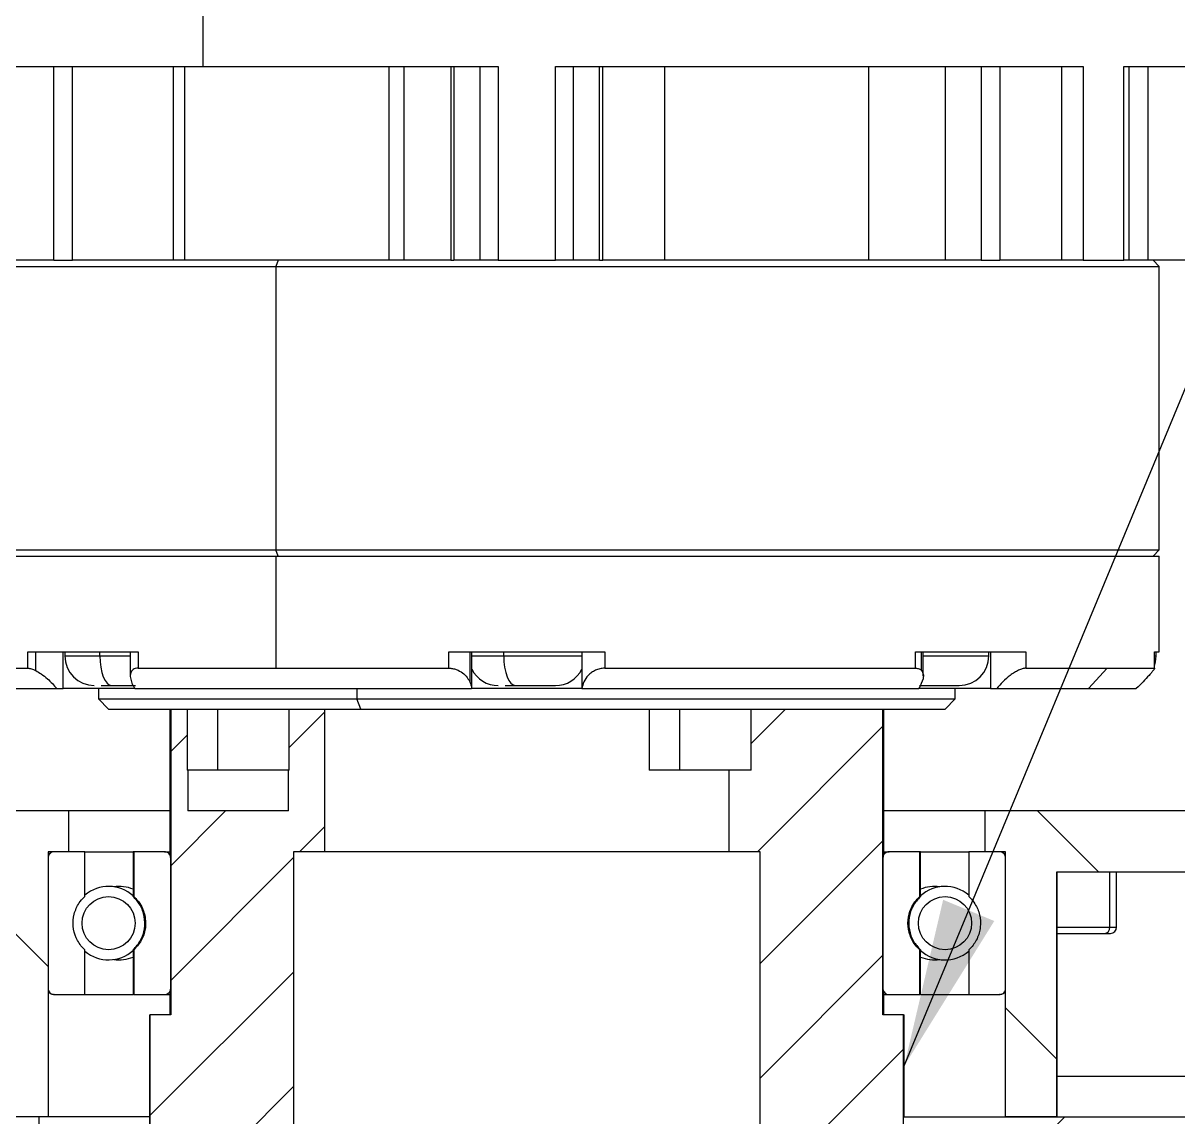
# Model space of a CAD drawing. Header units: millimetres. Extents: x -48 to 1187, y 2 to 839.
# Drawn here: x 324.52 to 347.16, y 402.42 to 423.87 of the extents above; entities that cross this region are included whole.
import ezdxf

# ---------------------------------------------------------------- set-up
doc = ezdxf.new("R2010")
doc.units = ezdxf.units.MM
doc.dimstyles.new('SLDDIMSTYLE0', dxfattribs={"dimtxt": 0.18, "dimasz": 3.302, "dimexe": 0, "dimexo": 0.0625, "dimgap": 0, "dimtad": 0, "dimtih": 1, "dimtoh": 1, "dimdec": 0, "dimrnd": 1e-09, "dimzin": 0, "dimdsep": 46, "dimtxsty": 'Standard', "dimsah": 1, "dimcen": 0.09, "dimadec": 0, "dimazin": 0, "dimtfac": 3.302, "dimtdec": 0, "dimtofl": 0, "dimtmove": 0, "dimatfit": 3, "dimfxl": 0, "dimfrac": 2, "dimtolj": 1, "dimtzin": 0, "dimarcsym": 0})

# ---------------------------------------------------------------- blocks, each defined once
blk = doc.blocks.new('SW_HATCH_1')
at = {"color": 0, "linetype": 'Continuous', "lineweight": 18}
for p, q in [((174.437, 35.243), (175.13, 35.936)), ((183.499, 35.325), (184.174, 36)), ((183.619, 33.2), (186.081, 35.662)), ((172.116, 35.167), (172.437, 35.488)), ((169.712, 30.952), (166.664, 34)), ((172.116, 32.922), (173.194, 34)), ((190.315, 32.8), (189.115, 34)), ((174.639, 33.2), (175.13, 33.691)), ((183.672, 31.007), (186.081, 33.417)), ((172.116, 30.677), (174.526, 33.087)), ((183.672, 28.762), (186.081, 31.172)), ((171.715, 28.031), (174.526, 30.842)), ((189.487, 29.138), (188.486, 30.139)), ((183.672, 26.517), (186.482, 29.328)), ((171.715, 25.786), (174.526, 28.596)), ((188.445, 26.8), (189.645, 28))]:
    blk.add_line(p, q, dxfattribs=at)

msp = doc.modelspace()

# ---------------------------------------------------------------- linework, layer by layer
at = {"color": 7, "linetype": 'Continuous', "lineweight": 25}
for p, q in [((328.043591, 433.019204), (328.043591, 423.019204)), ((323.48452, 423.019204), (328.043591, 423.019204)), ((325.118127, 419.219204), (325.118127, 423.019204)), ((325.486652, 419.219204), (325.486652, 423.019204)), ((327.457952, 423.019204), (327.457952, 419.219204)), ((327.683222, 423.019204), (327.683222, 419.219204)), ((328.043591, 423.019204), (333.828389, 423.019204)), ((331.695469, 419.219204), (331.695469, 423.019204)), ((331.98459, 423.019204), (331.98459, 419.219204)), ((332.900326, 423.019204), (332.900326, 419.219204)), ((332.963922, 423.019204), (332.963922, 419.219204)), ((333.474287, 423.019204), (333.474287, 419.219204)), ((333.828389, 423.019204), (333.828389, 419.219204)), ((334.956389, 423.019204), (345.300258, 423.019204)), ((334.956389, 419.219204), (334.956389, 423.019204)), ((335.310491, 419.219204), (335.310491, 423.019204)), ((335.820856, 419.219204), (335.820856, 423.019204)), ((335.884452, 419.219204), (335.884452, 423.019204)), ((337.089309, 423.019204), (337.089309, 419.219204)), ((341.101556, 419.219204), (341.101556, 423.019204)), ((342.596585, 423.019204), (342.596585, 419.219204)), ((343.298126, 423.019204), (343.298126, 419.219204)), ((343.666651, 423.019204), (343.666651, 419.219204)), ((344.877719, 423.019204), (344.877719, 419.219204)), ((345.300258, 423.019204), (345.300258, 419.219204)), ((346.097875, 423.019204), (350.382445, 423.019204)), ((346.097875, 419.219204), (346.097875, 423.019204)), ((346.205237, 419.219204), (346.205237, 423.019204)), ((346.577504, 419.219204), (346.577504, 423.019204)), ((325.118127, 419.219204), (323.907059, 419.219204)), ((325.118127, 419.219204), (325.486652, 419.219204)), ((327.457952, 419.219204), (325.486652, 419.219204)), ((327.683222, 419.219204), (327.457952, 419.219204)), ((331.695469, 419.219204), (327.683222, 419.219204)), ((329.519687, 419.219204), (329.472071, 419.099204)), ((331.98459, 419.219204), (331.695469, 419.219204)), ((332.900326, 419.219204), (331.98459, 419.219204)), ((332.900326, 419.219204), (332.963922, 419.219204)), ((333.474287, 419.219204), (332.963922, 419.219204)), ((333.828389, 419.219204), (333.474287, 419.219204)), ((333.828389, 419.219204), (334.956389, 419.219204)), ((335.310491, 419.219204), (334.956389, 419.219204)), ((335.820856, 419.219204), (335.310491, 419.219204)), ((335.820856, 419.219204), (335.884452, 419.219204)), ((337.089309, 419.219204), (335.884452, 419.219204)), ((341.101556, 419.219204), (337.089309, 419.219204)), ((342.596585, 419.219204), (341.101556, 419.219204)), ((343.298126, 419.219204), (342.596585, 419.219204)), ((343.298126, 419.219204), (343.666651, 419.219204)), ((344.877719, 419.219204), (343.666651, 419.219204)), ((345.300258, 419.219204), (344.877719, 419.219204)), ((345.300258, 419.219204), (346.097875, 419.219204)), ((346.205237, 419.219204), (346.097875, 419.219204)), ((346.577504, 419.219204), (346.205237, 419.219204)), ((348.462604, 419.219204), (346.577504, 419.219204)), ((346.792389, 419.099204), (346.672389, 419.219204)), ((321.992389, 419.099204), (329.472071, 419.099204)), ((329.472071, 419.099204), (329.472071, 413.539204)), ((329.472071, 419.099204), (346.792389, 419.099204)), ((346.792389, 413.539204), (346.792389, 419.099204)), ((321.992389, 413.539204), (329.472071, 413.539204)), ((329.472071, 413.539204), (346.792389, 413.539204)), ((329.519687, 413.419204), (329.472071, 413.539204)), ((346.672389, 413.419204), (346.792389, 413.539204)), ((321.992389, 413.419204), (329.472071, 413.419204)), ((329.472071, 413.419204), (329.472071, 411.219204)), ((329.472071, 413.419204), (346.792389, 413.419204)), ((346.792389, 411.539204), (346.792389, 413.419204)), ((324.610405, 411.539204), (326.771839, 411.539204)), ((324.610405, 411.219204), (324.610405, 411.539204)), ((324.767232, 411.17155), (324.767232, 411.539204)), ((325.303231, 410.819204), (325.303231, 411.539204)), ((325.332793, 411.539204), (325.332793, 411.459204)), ((325.332793, 411.459204), (326.020441, 411.459204)), ((326.020441, 411.459204), (326.020441, 411.539204)), ((326.020441, 411.459204), (326.617664, 411.459204)), ((326.617664, 411.539204), (326.617664, 411.066148)), ((326.771839, 411.539204), (326.771839, 411.219204)), ((332.864024, 411.539204), (335.920754, 411.539204)), ((332.864024, 411.219204), (332.864024, 411.539204)), ((333.280488, 410.937542), (333.280488, 411.539204)), ((333.313326, 410.819204), (333.313326, 411.539204)), ((333.313326, 411.459204), (333.940037, 411.459204)), ((333.940037, 411.459204), (333.940037, 411.539204)), ((333.940037, 411.459204), (335.471452, 411.459204)), ((335.471452, 411.539204), (335.471452, 410.819204)), ((335.920754, 411.539204), (335.920754, 411.219204)), ((342.012939, 411.539204), (344.174374, 411.539204)), ((342.012939, 411.219204), (342.012939, 411.539204)), ((342.134277, 411.17155), (342.134277, 411.539204)), ((342.167115, 411.066263), (342.167115, 411.539204)), ((342.167115, 411.459204), (343.451985, 411.459204)), ((343.451985, 411.459204), (343.451985, 411.539204)), ((343.481548, 411.539204), (343.481548, 410.819204)), ((344.174374, 411.539204), (344.174374, 411.219204)), ((346.697839, 411.539204), (346.792389, 411.539204)), ((346.697839, 411.219204), (346.697839, 411.539204)), ((346.700889, 411.213669), (346.700889, 411.539204)), ((346.700889, 411.459204), (346.732389, 411.459204)), ((346.732389, 411.459204), (346.732389, 411.539204)), ((322.086939, 411.219204), (324.610405, 411.219204)), ((326.771839, 411.219204), (329.472071, 411.219204)), ((329.472071, 411.219204), (332.864024, 411.219204)), ((335.920754, 411.219204), (342.012939, 411.219204)), ((344.174374, 411.219204), (345.774413, 411.219204)), ((345.407251, 410.819204), (345.774413, 411.219204)), ((345.774413, 411.219204), (346.697839, 411.219204)), ((322.44121, 410.819204), (325.177002, 410.819204)), ((325.177002, 410.819204), (325.303231, 410.819204)), ((326.71123, 410.819204), (325.303231, 410.819204)), ((325.992389, 410.819204), (325.992389, 410.619204)), ((326.706257, 410.819204), (333.311043, 410.819204)), ((331.05927, 410.819204), (331.05927, 410.619204)), ((333.313326, 410.819204), (333.311043, 410.819204)), ((334.884421, 410.819204), (333.313326, 410.819204)), ((335.473736, 410.819204), (334.884421, 410.819204)), ((335.473736, 410.819204), (335.471452, 410.819204)), ((335.473736, 410.819204), (342.078522, 410.819204)), ((342.804017, 410.819204), (342.073763, 410.819204)), ((342.792389, 410.619204), (342.792389, 410.819204)), ((343.481548, 410.819204), (342.804017, 410.819204)), ((343.481548, 410.819204), (343.607777, 410.819204)), ((343.607777, 410.819204), (345.407251, 410.819204)), ((345.407251, 410.819204), (346.343569, 410.819204)), ((325.992389, 410.619204), (326.192389, 410.419204)), ((325.992389, 410.619204), (331.05927, 410.619204)), ((331.05927, 410.619204), (342.792389, 410.619204)), ((331.13863, 410.419204), (331.05927, 410.619204)), ((342.592389, 410.419204), (342.792389, 410.619204)), ((326.192389, 410.419204), (331.13863, 410.419204)), ((327.392389, 410.419202), (327.392389, 407.558526)), ((327.41004, 410.419202), (327.41004, 404.419202)), ((327.730413, 410.419204), (327.730413, 409.219204)), ((328.333613, 409.219204), (328.333613, 410.419204)), ((329.730413, 409.219204), (329.730413, 410.419204)), ((330.42336, 410.419202), (330.42336, 407.619202)), ((331.13863, 410.419204), (342.592389, 410.419204)), ((336.792606, 410.419204), (336.792606, 409.219204)), ((337.395806, 409.219204), (337.395806, 410.419204)), ((338.792606, 409.219204), (338.792606, 410.419204)), ((341.374738, 404.419202), (341.374738, 410.419202)), ((341.392389, 407.558525), (341.392389, 410.419202)), ((328.333613, 409.219204), (327.730413, 409.219204)), ((327.743376, 409.219204), (327.743376, 408.419202)), ((329.730413, 409.219204), (328.333613, 409.219204)), ((329.71745, 408.419202), (329.71745, 409.219204)), ((337.395806, 409.219204), (336.792606, 409.219204)), ((338.792606, 409.219204), (337.395806, 409.219204)), ((338.361418, 407.619202), (338.361418, 409.219204)), ((325.406111, 408.419204), (307.761418, 408.419204)), ((325.406111, 408.419204), (325.406111, 407.619204)), ((327.392389, 408.419204), (325.406111, 408.419204)), ((329.71745, 408.419202), (327.743376, 408.419202)), ((343.378667, 408.419204), (341.392389, 408.419204)), ((343.378667, 407.619204), (343.378667, 408.419204)), ((348.83842, 408.419204), (343.378667, 408.419204)), ((325.406111, 407.619204), (325.005526, 407.619204)), ((325.005526, 407.619204), (325.005526, 402.419204)), ((325.726618, 407.619204), (325.125696, 407.619204)), ((325.726618, 406.742367), (325.726618, 407.619204)), ((325.726618, 407.619204), (326.672389, 407.619204)), ((326.672389, 407.619204), (326.672389, 406.75586)), ((326.688391, 407.619204), (326.672389, 407.619204)), ((327.289742, 407.619204), (326.688391, 407.619204)), ((326.688391, 407.619204), (326.688391, 406.742367)), ((327.289742, 407.619204), (327.392389, 407.619204)), ((330.42336, 407.619202), (329.819295, 407.619202)), ((329.819295, 407.619202), (329.819295, 388.419202)), ((338.361418, 407.619202), (330.42336, 407.619202)), ((338.965484, 407.619202), (338.361418, 407.619202)), ((338.965484, 388.419202), (338.965484, 407.619202)), ((341.392389, 407.619204), (341.495036, 407.619204)), ((342.096388, 407.619204), (341.495036, 407.619204)), ((342.096388, 406.742367), (342.096388, 407.619204)), ((342.112389, 407.619204), (342.096388, 407.619204)), ((342.112389, 406.75586), (342.112389, 407.619204)), ((342.112389, 407.619204), (343.058161, 407.619204)), ((343.659082, 407.619204), (343.058161, 407.619204)), ((343.058161, 407.619204), (343.058161, 406.742367)), ((343.779252, 407.619204), (343.378667, 407.619204)), ((343.779252, 402.419204), (343.779252, 407.619204)), ((325.005526, 407.499204), (325.005526, 404.939204)), ((327.41004, 404.939204), (327.41004, 407.499204)), ((341.374738, 407.499204), (341.374738, 404.939204)), ((343.779252, 404.939204), (343.779252, 407.499204)), ((344.780517, 407.219204), (344.780517, 402.419204)), ((348.83842, 407.219204), (344.780517, 407.219204)), ((344.792389, 402.419204), (344.792389, 407.219204)), ((345.82505, 406.139204), (345.82505, 407.219204)), ((345.95757, 406.139204), (345.95757, 407.219204)), ((326.673261, 406.742367), (326.672786, 406.749733)), ((326.688391, 406.742367), (326.673261, 406.742367)), ((342.111517, 406.742367), (342.096388, 406.742367)), ((344.792389, 406.139204), (345.82505, 406.139204)), ((344.792389, 406.019204), (345.719507, 406.019204)), ((345.719507, 406.019204), (345.83757, 406.019204)), ((345.82505, 406.139204), (345.95757, 406.139204)), ((325.726618, 404.819204), (325.726618, 405.69604)), ((326.672389, 405.682547), (326.672389, 404.819204)), ((326.688391, 405.69604), (326.673261, 405.69604)), ((326.688391, 405.69604), (326.688391, 404.819204)), ((342.111517, 405.69604), (342.096388, 405.69604)), ((342.096388, 404.819204), (342.096388, 405.69604)), ((342.111517, 405.69604), (342.111992, 405.688674)), ((342.112389, 404.819204), (342.112389, 405.682548)), ((343.058161, 405.69604), (343.058161, 404.819204)), ((327.392389, 404.879661), (327.392389, 404.419202)), ((341.392389, 404.419202), (341.392389, 404.879298)), ((325.125696, 404.819204), (325.112389, 404.819204)), ((325.125696, 404.819204), (325.726618, 404.819204)), ((325.726618, 404.819204), (326.672389, 404.819204)), ((326.688391, 404.819204), (326.672389, 404.819204)), ((326.688391, 404.819204), (327.289742, 404.819204)), ((327.289742, 404.819204), (327.392389, 404.819204)), ((341.392389, 404.819204), (341.495036, 404.819204)), ((341.495036, 404.819204), (342.096388, 404.819204)), ((342.112389, 404.819204), (342.096388, 404.819204)), ((342.112389, 404.819204), (343.058161, 404.819204)), ((343.058161, 404.819204), (343.659082, 404.819204)), ((343.672389, 404.819204), (343.659082, 404.819204)), ((326.992389, 404.419202), (326.992389, 402.019204)), ((326.992389, 404.419202), (327.009084, 404.419202)), ((327.009084, 392.419202), (327.009084, 404.419202)), ((327.41004, 404.419202), (327.009084, 404.419202)), ((341.775694, 404.419202), (341.374738, 404.419202)), ((341.775694, 392.419202), (341.775694, 404.419202)), ((341.775694, 404.419202), (341.792389, 404.419202)), ((341.792389, 402.419204), (341.792389, 404.419202)), ((344.792389, 403.219204), (357.266995, 403.219204)), ((325.005526, 402.419204), (318.543972, 402.419204)), ((324.825089, 402.419204), (324.825089, 398.419204)), ((326.992389, 402.419204), (325.005526, 402.419204)), ((341.775694, 402.419204), (449.992389, 402.419205)), ((341.775694, 394.419204), (341.775694, 402.419204)), ((344.780517, 402.419204), (343.779252, 402.419204))]:
    msp.add_line(p, q, dxfattribs=at)
at = {"color": 7, "linetype": 'Continuous', "lineweight": 25, "flags": 128}
for points in [[(326.020441, 411.459204), (326.024863, 411.346051), (326.03796, 411.237247), (326.059228, 411.136973), (326.087849, 411.049082), (326.122724, 410.976951), (326.162513, 410.923354), (326.205686, 410.890348), (326.250585, 410.879204)], [(333.940037, 411.459204), (333.944459, 411.346051), (333.957556, 411.237247), (333.978824, 411.136973), (334.007445, 411.049082), (334.04232, 410.976951), (334.082109, 410.923354), (334.125282, 410.890348), (334.170181, 410.879204)], [(346.700889, 411.270663), (346.721245, 411.346052), (346.732389, 411.459204)]]:
    msp.add_lwpolyline(points, dxfattribs=at)
at = {"color": 7, "linetype": 'Continuous', "lineweight": 18}
msp.add_circle((334.392389, 401.412998), 28.146335, dxfattribs=at)
at = {"color": 7, "linetype": 'Continuous', "lineweight": 25}
for centre in [(326.192389, 406.219204), (342.592389, 406.219204)]:
    msp.add_circle(centre, 0.521147, dxfattribs=at)
for centre, radius, start, end in [((325.912793, 411.459204), 0.58, 180.0000004, 270.0000004), ((342.871985, 411.459204), 0.58, 270.0000004, 0.0000004), ((333.832389, 411.459204), 0.58, 206.4997341, 270.0000004), ((334.952389, 411.459204), 0.58, 270.0000004, 333.5002667), ((325.112389, 407.499204), 0.12, 90.0000004, 152.9391171), ((343.672389, 407.499204), 0.12, 27.0608836, 90.0000004), ((326.192389, 406.219204), 0.72, 47.7990655, 130.3086353), ((326.39798, 406.219204), 0.72, 67.5967123, 98.2082601), ((342.592389, 406.219204), 0.72, 49.6913654, 132.1635976), ((342.386798, 406.219204), 0.72, 81.7917414, 112.4032898), ((345.711784, 406.132411), 0.11347, 273.9028598, 3.4320727), ((345.83757, 406.139204), 0.12, 270.0000004, 0.0000004), ((326.192389, 406.219204), 0.72, 229.6913654, 312.1558554), ((326.39798, 406.219204), 0.72, 261.7917407, 292.4032884), ((342.592389, 406.219204), 0.72, 227.8762796, 310.3086353), ((342.386798, 406.219204), 0.72, 247.5967109, 278.2082594), ((325.112389, 404.939204), 0.12, 207.0608836, 270.0000004), ((343.672389, 404.939204), 0.12, 270.0000004, 332.9391171)]:
    msp.add_arc(centre, radius, start, end, dxfattribs=at)
for points, knots in [([(324.610405, 411.219204), (324.632868, 411.21695), (324.679455, 411.212275), (324.737286, 411.185444), (324.767232, 411.17155)], [0, 0, 0, 0, 0.482184361, 1, 1, 1, 1]), ([(326.771839, 411.219204), (326.75268, 411.217854), (326.713745, 411.215111), (326.656362, 411.186503), (326.617379, 411.125641), (326.614, 411.0314), (326.63834, 410.961003), (326.650502, 410.925831)], [0, 0, 0, 0, 0.123244879, 0.250460407, 0.49962757, 0.750000922, 1, 1, 1, 1]), ([(332.864024, 411.219204), (332.88856, 411.217903), (332.938637, 411.215249), (333.034933, 411.188327), (333.138457, 411.130148), (333.228959, 411.039611), (333.263314, 410.97156), (333.280488, 410.937542)], [0, 0, 0, 0, 0.122698386, 0.250428564, 0.499647495, 0.74987654, 1, 1, 1, 1]), ([(335.920754, 411.219204), (335.888628, 411.216948), (335.824397, 411.212438), (335.735784, 411.180209), (335.658784, 411.135292), (335.575387, 411.062104), (335.501307, 410.955104), (335.482929, 410.86452), (335.473736, 410.819204)], [0, 0, 0, 0, 0.124930824, 0.249781575, 0.370552973, 0.500022265, 0.749881181, 1, 1, 1, 1]), ([(342.012939, 411.219204), (342.038028, 411.21695), (342.09006, 411.212275), (342.119192, 411.185444), (342.134277, 411.17155)], [0, 0, 0, 0, 0.482184361, 1, 1, 1, 1]), ([(344.174374, 411.219204), (344.152818, 411.216948), (344.109721, 411.212438), (344.031143, 411.180209), (343.950537, 411.135292), (343.845484, 411.062104), (343.722006, 410.955104), (343.645866, 410.86452), (343.607777, 410.819204)], [0, 0, 0, 0, 0.1249308237, 0.2497815748, 0.3705529732, 0.5000222647, 0.7498811808, 1, 1, 1, 1]), ([(346.697839, 411.219204), (346.69954, 411.217102), (346.703051, 411.212762), (346.68082, 411.180979), (346.643569, 411.135602), (346.578615, 411.062697), (346.477531, 410.955084), (346.388238, 410.864513), (346.343569, 410.819204)], [0, 0, 0, 0, 0.121004313, 0.249823004, 0.367458128, 0.500028204, 0.749884152, 1, 1, 1, 1]), ([(324.767232, 411.17155), (324.802842, 411.151166), (324.881159, 411.106336), (325.030942, 410.987608), (325.11966, 410.885318), (325.177002, 410.819204)], [0, 0, 0, 0, 0.227737529, 0.500863452, 1, 1, 1, 1]), ([(342.134277, 411.17155), (342.146053, 411.151167), (342.171953, 411.106336), (342.166097, 410.987609), (342.112903, 410.885318), (342.078522, 410.819204)], [0, 0, 0, 0, 0.227737529, 0.500863452, 1, 1, 1, 1]), ([(326.047907, 410.879204), (326.068993, 410.879204), (326.121855, 410.879204), (326.202255, 410.879204), (326.250585, 410.879204)], [0, 0, 0, 0, 0.398882727, 1, 1, 1, 1]), ([(326.250585, 410.879204), (326.300828, 410.879204), (326.414623, 410.879204), (326.583679, 410.879204), (326.683712, 410.879204), (326.722775, 410.879204)], [0, 0, 0, 0, 0.325167796, 0.736476139, 1, 1, 1, 1]), ([(326.650502, 410.925831), (326.659293, 410.906104), (326.675022, 410.870813), (326.696697, 410.834999), (326.706257, 410.819204)], [0, 0, 0, 0, 0.558979551, 1, 1, 1, 1]), ([(333.280488, 410.937542), (333.288581, 410.915689), (333.303063, 410.876587), (333.3086, 410.836769), (333.311043, 410.819204)], [0, 0, 0, 0, 0.558856236, 1, 1, 1, 1]), ([(333.967503, 410.879204), (333.988589, 410.879204), (334.041451, 410.879204), (334.121851, 410.879204), (334.170181, 410.879204)], [0, 0, 0, 0, 0.398882727, 1, 1, 1, 1]), ([(334.170181, 410.879204), (334.220529, 410.879204), (334.334562, 410.879204), (334.512049, 410.879204), (334.678862, 410.879204), (334.816684, 410.879204), (334.912824, 410.879204), (334.956728, 410.879204), (334.948926, 410.879204), (334.947527, 410.879204)], [0, 0, 0, 0, 0.143950954, 0.326036108, 0.469987061, 0.62873933, 0.796078915, 0.9634185, 1, 1, 1, 1]), ([(342.089777, 410.879204), (342.140125, 410.879204), (342.254158, 410.879204), (342.431645, 410.879204), (342.598458, 410.879204), (342.73628, 410.879204), (342.83242, 410.879204), (342.876324, 410.879204), (342.868522, 410.879204), (342.867123, 410.879204)], [0, 0, 0, 0, 0.143950954, 0.326036108, 0.469987061, 0.62873933, 0.796078915, 0.9634185, 1, 1, 1, 1]), ([(325.125696, 407.619204), (325.116458, 407.618572), (325.09373, 407.617019), (325.05969, 407.602128), (325.029436, 407.574649), (325.009309, 407.538826), (325.006773, 407.512265), (325.005526, 407.499204)], [0, 0, 0, 0, 0.1473504192, 0.3624888078, 0.5774920089, 0.7922243989, 1, 1, 1, 1]), ([(327.41004, 407.499204), (327.409687, 407.506123), (327.408908, 407.521395), (327.4007, 407.549165), (327.382004, 407.579807), (327.350079, 407.605547), (327.317434, 407.61773), (327.296854, 407.618825), (327.289742, 407.619204)], [0, 0, 0, 0, 0.110234349, 0.243335708, 0.457650134, 0.671949245, 0.886628745, 1, 1, 1, 1]), ([(341.495036, 407.619204), (341.494419, 407.619201), (341.480311, 407.61913), (341.457558, 407.614846), (341.425584, 407.599077), (341.398918, 407.574929), (341.378596, 407.539122), (341.376014, 407.51241), (341.374738, 407.499204)], [0, 0, 0, 0, 0.0098532781, 0.2252509555, 0.3608589222, 0.5754804619, 0.7901176497, 1, 1, 1, 1]), ([(343.779252, 407.499204), (343.779251, 407.499609), (343.779205, 407.513426), (343.775126, 407.535791), (343.759651, 407.567633), (343.735772, 407.594563), (343.699887, 407.614518), (343.672699, 407.619195), (343.659163, 407.619204), (343.659082, 407.619204)], [0, 0, 0, 0, 0.0064640416, 0.2207263923, 0.3543815455, 0.5690888889, 0.7837873927, 0.9986977087, 1, 1, 1, 1]), ([(325.726618, 405.69604), (325.714514, 405.707633), (325.644935, 405.774273), (325.545776, 405.924405), (325.485112, 406.159292), (325.505917, 406.401249), (325.593358, 406.594666), (325.680734, 406.699571), (325.72177, 406.737845), (325.726618, 406.742367)], [0, 0, 0, 0, 0.042902887, 0.246633327, 0.450039414, 0.653219087, 0.856345695, 0.983028202, 1, 1, 1, 1]), ([(326.673261, 405.69604), (326.726744, 405.755751), (326.833737, 405.875202), (326.907817, 406.109232), (326.904264, 406.350372), (326.825522, 406.575175), (326.722438, 406.688368), (326.673261, 406.742367)], [0, 0, 0, 0, 0.203495296, 0.407090382, 0.610681938, 0.814271561, 1, 1, 1, 1]), ([(326.688391, 406.742367), (326.713067, 406.717706), (326.773189, 406.657621), (326.862314, 406.517956), (326.926373, 406.31501), (326.916821, 406.073413), (326.835364, 405.855321), (326.734808, 405.746345), (326.688391, 405.69604)], [0, 0, 0, 0, 0.0891151957, 0.2171153357, 0.4201102212, 0.6231102987, 0.8260244158, 1, 1, 1, 1]), ([(342.096388, 405.69604), (342.057814, 405.736649), (341.964214, 405.835184), (341.876279, 406.037244), (341.854443, 406.278475), (341.90801, 406.483708), (341.995501, 406.638537), (342.063214, 406.708226), (342.096388, 406.742367)], [0, 0, 0, 0, 0.142686761, 0.346228369, 0.54936093, 0.752257612, 0.878626598, 1, 1, 1, 1]), ([(342.111517, 406.742367), (342.058034, 406.682657), (341.951041, 406.563206), (341.876961, 406.329176), (341.880514, 406.088036), (341.959256, 405.863232), (342.06234, 405.75004), (342.111517, 405.69604)], [0, 0, 0, 0, 0.203495296, 0.407090382, 0.610681938, 0.814271561, 1, 1, 1, 1]), ([(342.111992, 406.749733), (342.112123, 406.751773), (342.112414, 406.756281), (342.111834, 406.74729), (342.111517, 406.742367)], [0, 0, 0, 0, 0.45247128, 1, 1, 1, 1]), ([(343.058161, 406.742367), (343.06677, 406.734227), (343.111698, 406.69175), (343.200077, 406.580133), (343.28311, 406.384232), (343.297965, 406.141894), (343.231828, 405.908778), (343.132328, 405.766085), (343.066396, 405.703818), (343.058161, 405.69604)], [0, 0, 0, 0, 0.030329124, 0.158265499, 0.361477045, 0.564693323, 0.767817938, 0.970998237, 1, 1, 1, 1]), ([(326.672786, 405.688674), (326.672655, 405.686635), (326.672364, 405.682127), (326.672944, 405.691118), (326.673261, 405.69604)], [0, 0, 0, 0, 0.452470956, 1, 1, 1, 1]), ([(325.005526, 404.939204), (325.005694, 404.934535), (325.006344, 404.916452), (325.015707, 404.88559), (325.039538, 404.852261), (325.073178, 404.828796), (325.103771, 404.81992), (325.121458, 404.819342), (325.125696, 404.819204)], [0, 0, 0, 0, 0.074565656, 0.288768341, 0.503032683, 0.717523399, 0.932309951, 1, 1, 1, 1]), ([(327.289742, 404.819204), (327.295646, 404.819467), (327.315051, 404.820333), (327.346963, 404.831131), (327.379715, 404.856046), (327.399325, 404.886291), (327.40863, 404.91491), (327.40958, 404.931273), (327.41004, 404.939204)], [0, 0, 0, 0, 0.0941592383, 0.3094608503, 0.5246380267, 0.7393990629, 0.8737041126, 1, 1, 1, 1]), ([(341.374738, 404.939204), (341.37571, 404.927713), (341.377819, 404.902779), (341.395683, 404.867765), (341.421133, 404.842577), (341.452224, 404.825457), (341.476519, 404.819568), (341.492522, 404.819253), (341.495036, 404.819204)], [0, 0, 0, 0, 0.182795399, 0.396620743, 0.610728045, 0.744544261, 0.959869597, 1, 1, 1, 1]), ([(343.659082, 404.819204), (343.664171, 404.819402), (343.682731, 404.820124), (343.714001, 404.829962), (343.743107, 404.851242), (343.764876, 404.879263), (343.777236, 404.908212), (343.778681, 404.930426), (343.779252, 404.939204)], [0, 0, 0, 0, 0.081223837, 0.296220039, 0.511138935, 0.645892588, 0.860073273, 1, 1, 1, 1])]:
    msp.add_open_spline(points, degree=3, knots=knots, dxfattribs=at)

# ---------------------------------------------------------------- block references
at = {"color": 7, "linetype": 'Continuous', "lineweight": 18}
msp.add_blockref('SW_HATCH_1', (155.29367, 374.419203), dxfattribs=at)

# ---------------------------------------------------------------- leaders
at = {"color": 7, "linetype": 'Continuous', "lineweight": 0}
msp.add_leader([(341.792389, 403.419203), (372.727273, 478.021515)], dimstyle='SLDDIMSTYLE0', dxfattribs=at)

doc.saveas('drawing.dxf')
